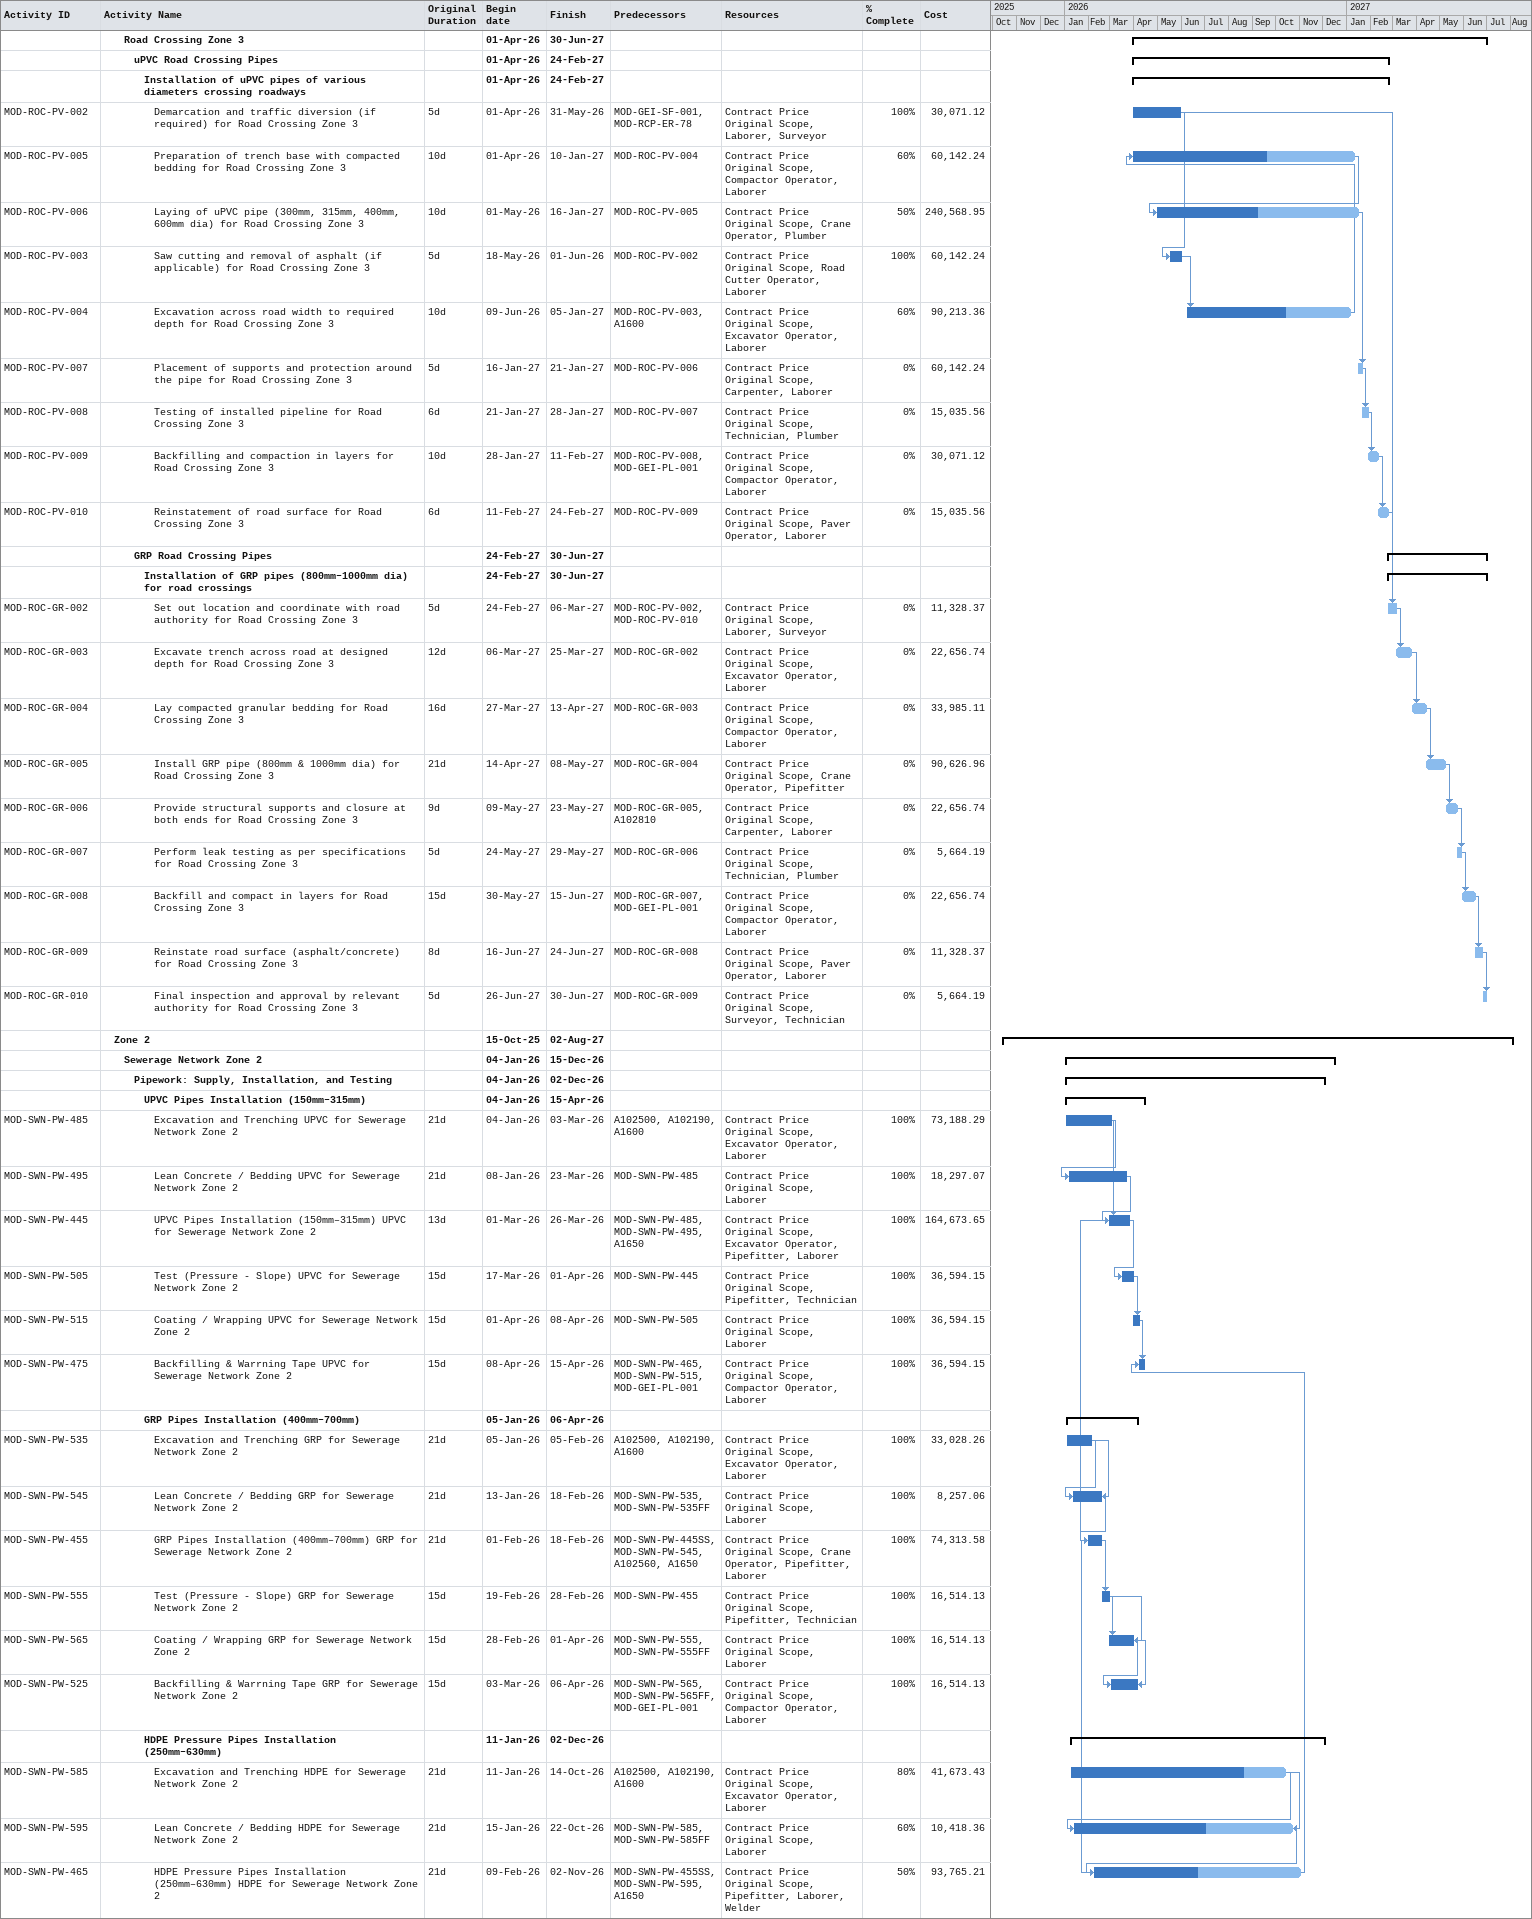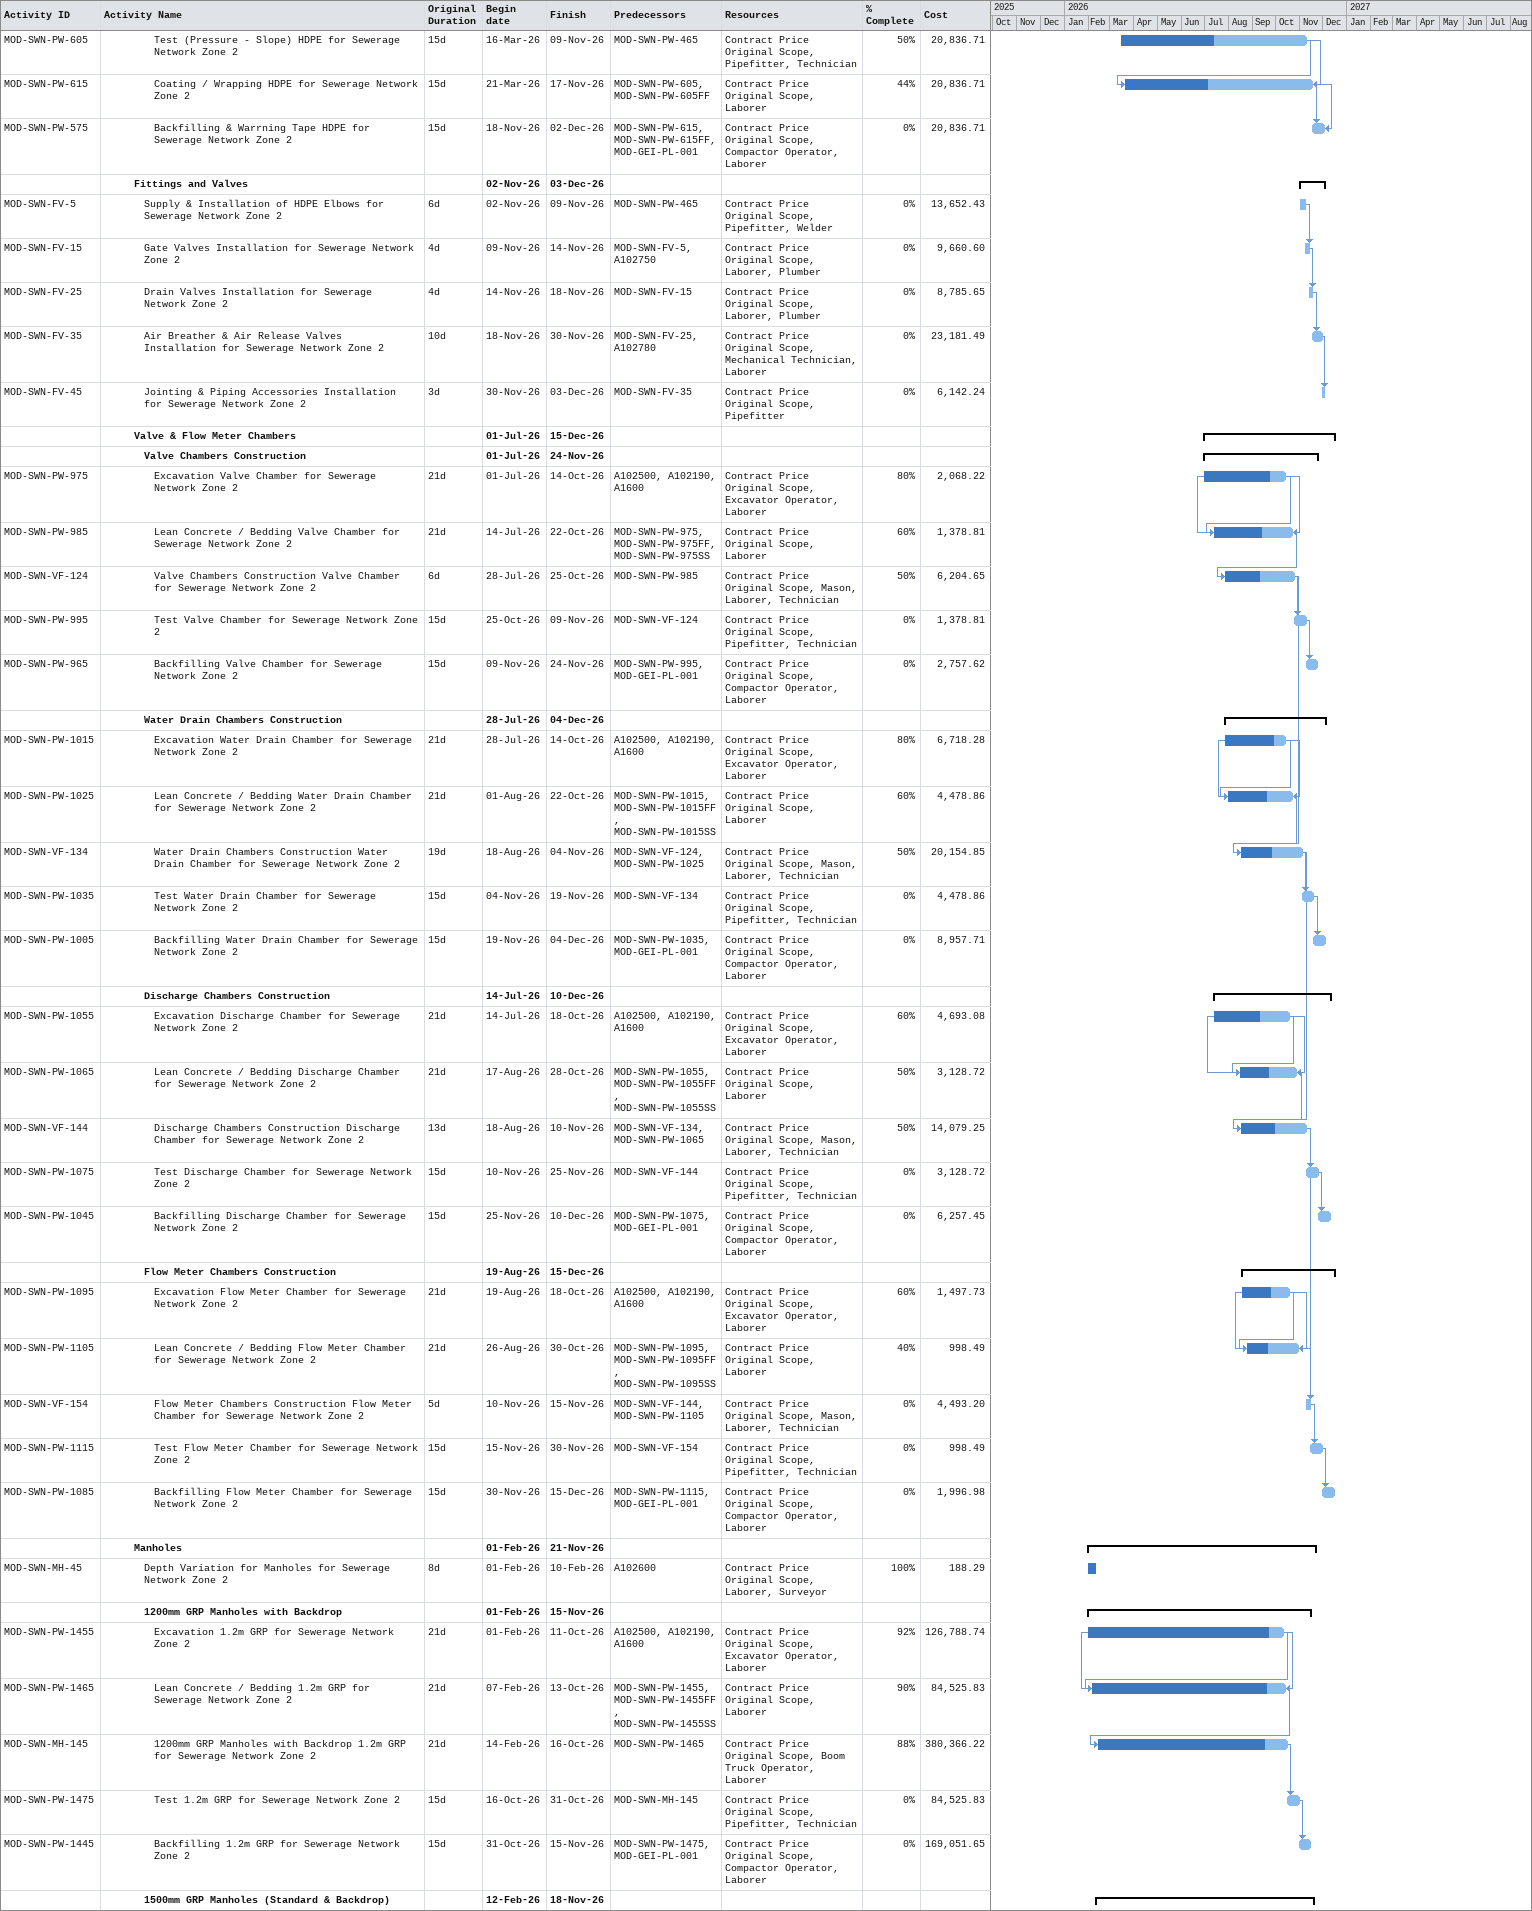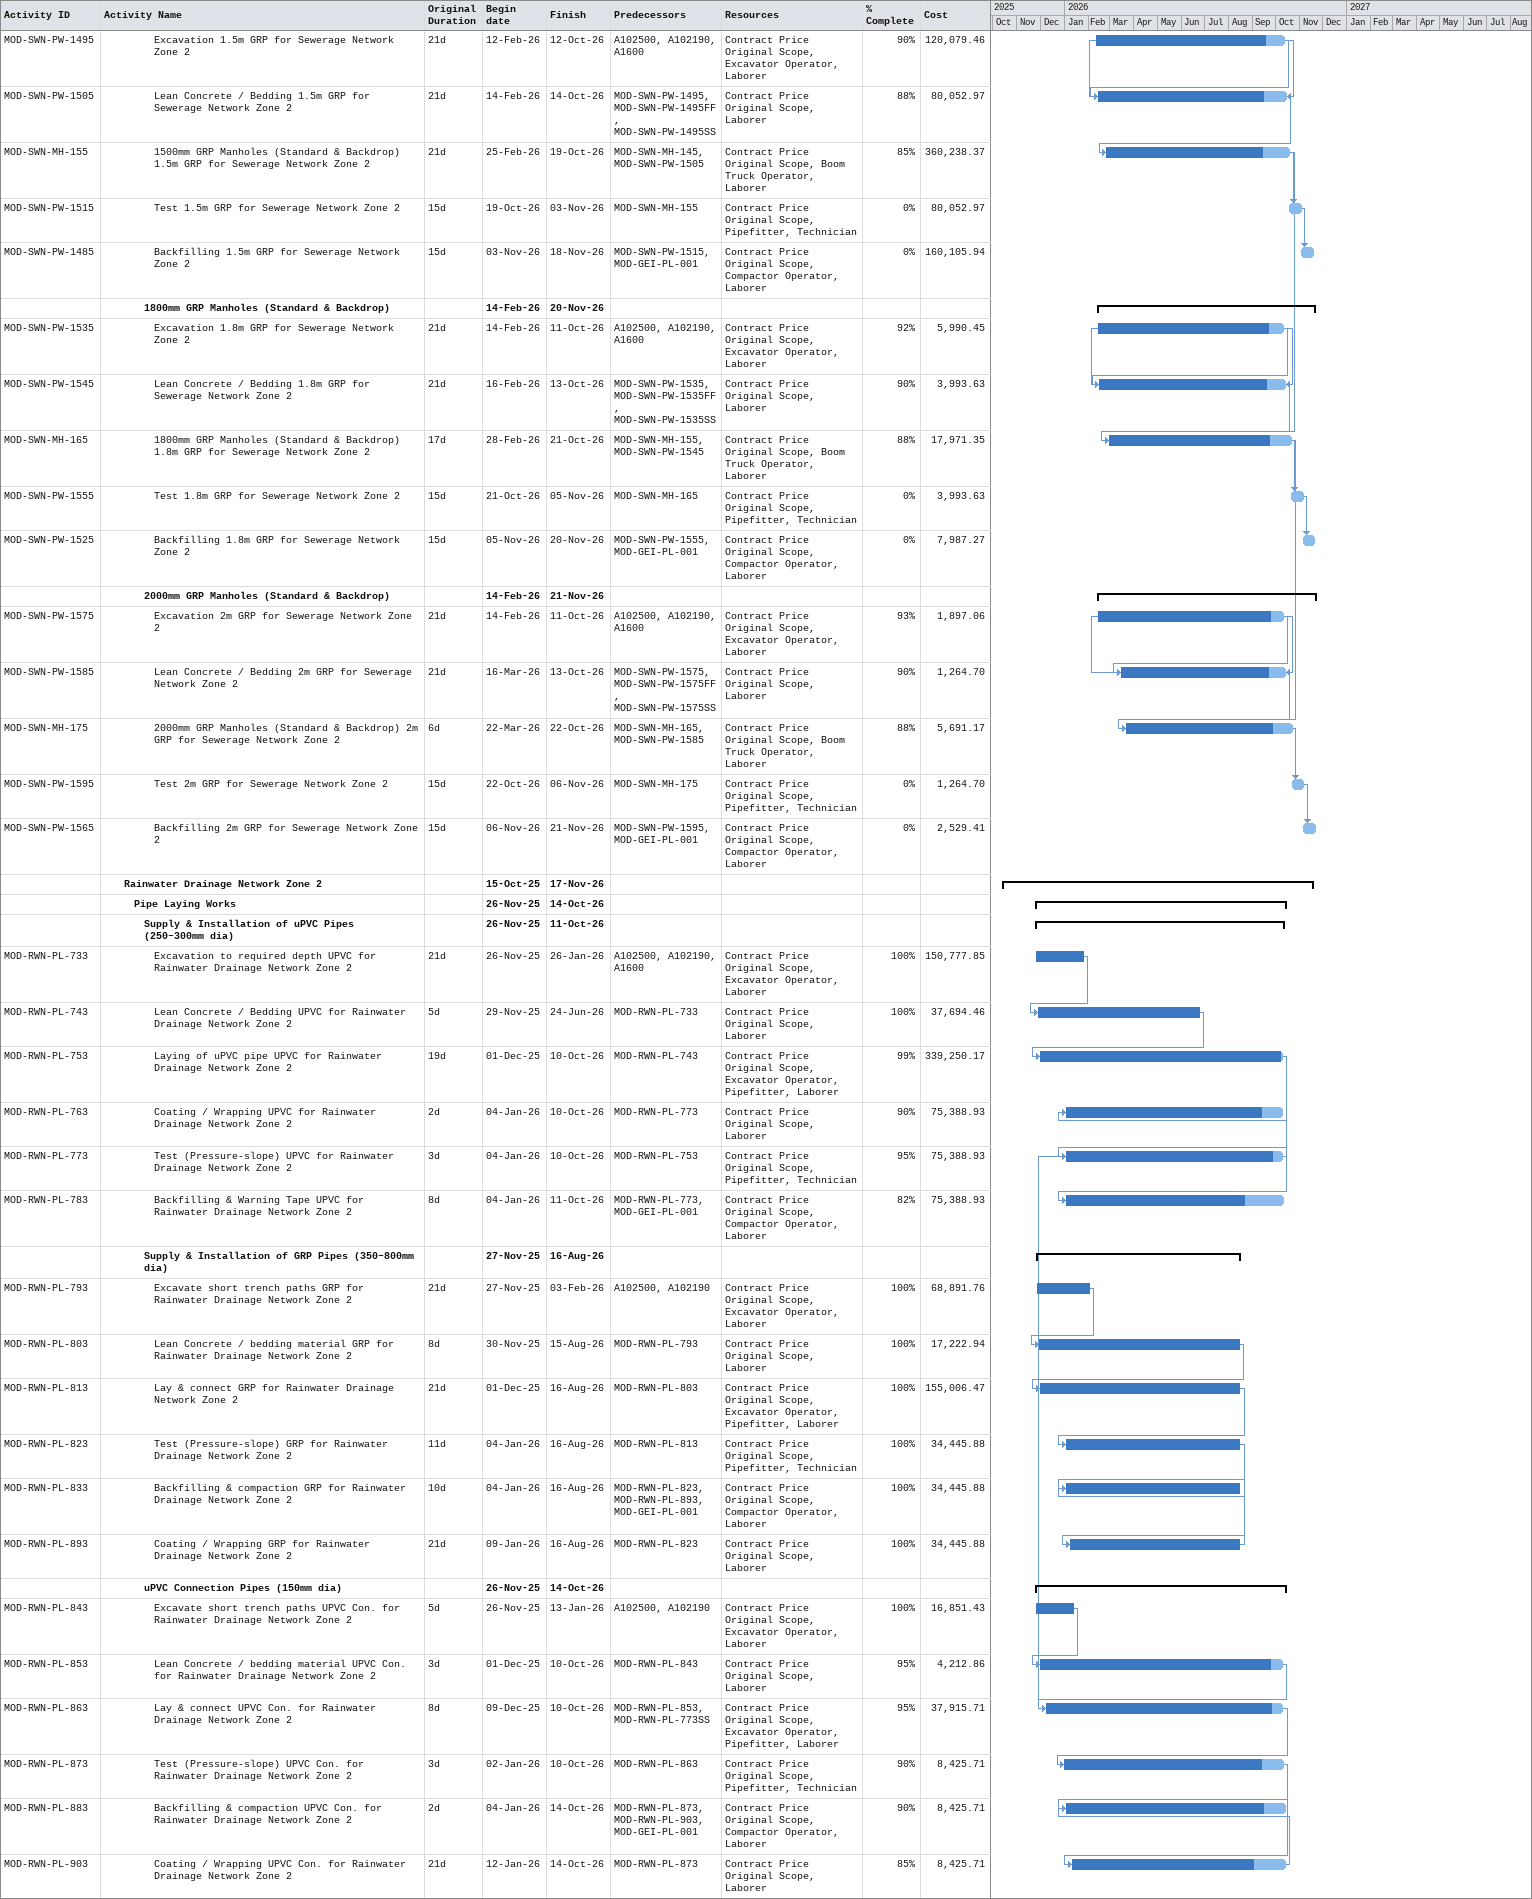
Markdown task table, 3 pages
| ID | Level | Task | Original duration | Start | Finish | Predecessors | Resources | % complete | Cost |
|---|---|---|---|---|---|---|---|---|---|
|  | 3 | **Road Crossing Zone 3** |  | 2026-04-01 | 2027-06-30 |  |  |  |  |
|  | 4 | **uPVC Road Crossing Pipes** |  | 2026-04-01 | 2027-02-24 |  |  |  |  |
|  | 5 | **Installation of uPVC pipes of various diameters crossing roadways** |  | 2026-04-01 | 2027-02-24 |  |  |  |  |
| MOD-ROC-PV-002 | 6 | Demarcation and traffic diversion (if required) for Road Crossing Zone 3 | 5d | 2026-04-01 | 2026-05-31 | MOD-GEI-SF-001, MOD-RCP-ER-78 | Contract Price Original Scope, Laborer, Surveyor | 100 | 30071.12 |
| MOD-ROC-PV-005 | 6 | Preparation of trench base with compacted bedding for Road Crossing Zone 3 | 10d | 2026-04-01 | 2027-01-10 | MOD-ROC-PV-004 | Contract Price Original Scope, Compactor Operator, Laborer | 60 | 60142.24 |
| MOD-ROC-PV-006 | 6 | Laying of uPVC pipe (300mm, 315mm, 400mm, 600mm dia) for Road Crossing Zone 3 | 10d | 2026-05-01 | 2027-01-16 | MOD-ROC-PV-005 | Contract Price Original Scope, Crane Operator, Plumber | 50 | 240568.95 |
| MOD-ROC-PV-003 | 6 | Saw cutting and removal of asphalt (if applicable) for Road Crossing Zone 3 | 5d | 2026-05-18 | 2026-06-01 | MOD-ROC-PV-002 | Contract Price Original Scope, Road Cutter Operator, Laborer | 100 | 60142.24 |
| MOD-ROC-PV-004 | 6 | Excavation across road width to required depth for Road Crossing Zone 3 | 10d | 2026-06-09 | 2027-01-05 | MOD-ROC-PV-003, A1600 | Contract Price Original Scope, Excavator Operator, Laborer | 60 | 90213.36 |
| MOD-ROC-PV-007 | 6 | Placement of supports and protection around the pipe for Road Crossing Zone 3 | 5d | 2027-01-16 | 2027-01-21 | MOD-ROC-PV-006 | Contract Price Original Scope, Carpenter, Laborer | 0 | 60142.24 |
| MOD-ROC-PV-008 | 6 | Testing of installed pipeline for Road Crossing Zone 3 | 6d | 2027-01-21 | 2027-01-28 | MOD-ROC-PV-007 | Contract Price Original Scope, Technician, Plumber | 0 | 15035.56 |
| MOD-ROC-PV-009 | 6 | Backfilling and compaction in layers for Road Crossing Zone 3 | 10d | 2027-01-28 | 2027-02-11 | MOD-ROC-PV-008, MOD-GEI-PL-001 | Contract Price Original Scope, Compactor Operator, Laborer | 0 | 30071.12 |
| MOD-ROC-PV-010 | 6 | Reinstatement of road surface for Road Crossing Zone 3 | 6d | 2027-02-11 | 2027-02-24 | MOD-ROC-PV-009 | Contract Price Original Scope, Paver Operator, Laborer | 0 | 15035.56 |
|  | 4 | **GRP Road Crossing Pipes** |  | 2027-02-24 | 2027-06-30 |  |  |  |  |
|  | 5 | **Installation of GRP pipes (800mm–1000mm dia) for road crossings** |  | 2027-02-24 | 2027-06-30 |  |  |  |  |
| MOD-ROC-GR-002 | 6 | Set out location and coordinate with road authority for Road Crossing Zone 3 | 5d | 2027-02-24 | 2027-03-06 | MOD-ROC-PV-002, MOD-ROC-PV-010 | Contract Price Original Scope, Laborer, Surveyor | 0 | 11328.37 |
| MOD-ROC-GR-003 | 6 | Excavate trench across road at designed depth for Road Crossing Zone 3 | 12d | 2027-03-06 | 2027-03-25 | MOD-ROC-GR-002 | Contract Price Original Scope, Excavator Operator, Laborer | 0 | 22656.74 |
| MOD-ROC-GR-004 | 6 | Lay compacted granular bedding for Road Crossing Zone 3 | 16d | 2027-03-27 | 2027-04-13 | MOD-ROC-GR-003 | Contract Price Original Scope, Compactor Operator, Laborer | 0 | 33985.11 |
| MOD-ROC-GR-005 | 6 | Install GRP pipe (800mm & 1000mm dia) for Road Crossing Zone 3 | 21d | 2027-04-14 | 2027-05-08 | MOD-ROC-GR-004 | Contract Price Original Scope, Crane Operator, Pipefitter | 0 | 90626.96 |
| MOD-ROC-GR-006 | 6 | Provide structural supports and closure at both ends for Road Crossing Zone 3 | 9d | 2027-05-09 | 2027-05-23 | MOD-ROC-GR-005, A102810 | Contract Price Original Scope, Carpenter, Laborer | 0 | 22656.74 |
| MOD-ROC-GR-007 | 6 | Perform leak testing as per specifications for Road Crossing Zone 3 | 5d | 2027-05-24 | 2027-05-29 | MOD-ROC-GR-006 | Contract Price Original Scope, Technician, Plumber | 0 | 5664.19 |
| MOD-ROC-GR-008 | 6 | Backfill and compact in layers for Road Crossing Zone 3 | 15d | 2027-05-30 | 2027-06-15 | MOD-ROC-GR-007, MOD-GEI-PL-001 | Contract Price Original Scope, Compactor Operator, Laborer | 0 | 22656.74 |
| MOD-ROC-GR-009 | 6 | Reinstate road surface (asphalt/concrete) for Road Crossing Zone 3 | 8d | 2027-06-16 | 2027-06-24 | MOD-ROC-GR-008 | Contract Price Original Scope, Paver Operator, Laborer | 0 | 11328.37 |
| MOD-ROC-GR-010 | 6 | Final inspection and approval by relevant authority for Road Crossing Zone 3 | 5d | 2027-06-26 | 2027-06-30 | MOD-ROC-GR-009 | Contract Price Original Scope, Surveyor, Technician | 0 | 5664.19 |
|  | 2 | **Zone 2** |  | 2025-10-15 | 2027-08-02 |  |  |  |  |
|  | 3 | **Sewerage Network Zone 2** |  | 2026-01-04 | 2026-12-15 |  |  |  |  |
|  | 4 | **Pipework: Supply, Installation, and Testing** |  | 2026-01-04 | 2026-12-02 |  |  |  |  |
|  | 5 | **UPVC Pipes Installation (150mm–315mm)** |  | 2026-01-04 | 2026-04-15 |  |  |  |  |
| MOD-SWN-PW-485 | 6 | Excavation and Trenching UPVC for Sewerage Network Zone 2 | 21d | 2026-01-04 | 2026-03-03 | A102500, A102190, A1600 | Contract Price Original Scope, Excavator Operator, Laborer | 100 | 73188.29 |
| MOD-SWN-PW-495 | 6 | Lean Concrete / Bedding UPVC for Sewerage Network Zone 2 | 21d | 2026-01-08 | 2026-03-23 | MOD-SWN-PW-485 | Contract Price Original Scope, Laborer | 100 | 18297.07 |
| MOD-SWN-PW-445 | 6 | UPVC Pipes Installation (150mm–315mm) UPVC for Sewerage Network Zone 2 | 13d | 2026-03-01 | 2026-03-26 | MOD-SWN-PW-485, MOD-SWN-PW-495, A1650 | Contract Price Original Scope, Excavator Operator, Pipefitter, Laborer | 100 | 164673.65 |
| MOD-SWN-PW-505 | 6 | Test (Pressure - Slope) UPVC for Sewerage Network Zone 2 | 15d | 2026-03-17 | 2026-04-01 | MOD-SWN-PW-445 | Contract Price Original Scope, Pipefitter, Technician | 100 | 36594.15 |
| MOD-SWN-PW-515 | 6 | Coating / Wrapping UPVC for Sewerage Network Zone 2 | 15d | 2026-04-01 | 2026-04-08 | MOD-SWN-PW-505 | Contract Price Original Scope, Laborer | 100 | 36594.15 |
| MOD-SWN-PW-475 | 6 | Backfilling & Warrning Tape UPVC for Sewerage Network Zone 2 | 15d | 2026-04-08 | 2026-04-15 | MOD-SWN-PW-465, MOD-SWN-PW-515, MOD-GEI-PL-001 | Contract Price Original Scope, Compactor Operator, Laborer | 100 | 36594.15 |
|  | 5 | **GRP Pipes Installation (400mm–700mm)** |  | 2026-01-05 | 2026-04-06 |  |  |  |  |
| MOD-SWN-PW-535 | 6 | Excavation and Trenching GRP for Sewerage Network Zone 2 | 21d | 2026-01-05 | 2026-02-05 | A102500, A102190, A1600 | Contract Price Original Scope, Excavator Operator, Laborer | 100 | 33028.26 |
| MOD-SWN-PW-545 | 6 | Lean Concrete / Bedding GRP for Sewerage Network Zone 2 | 21d | 2026-01-13 | 2026-02-18 | MOD-SWN-PW-535, MOD-SWN-PW-535FF | Contract Price Original Scope, Laborer | 100 | 8257.06 |
| MOD-SWN-PW-455 | 6 | GRP Pipes Installation (400mm–700mm) GRP for Sewerage Network Zone 2 | 21d | 2026-02-01 | 2026-02-18 | MOD-SWN-PW-445SS, MOD-SWN-PW-545, A102560, A1650 | Contract Price Original Scope, Crane Operator, Pipefitter, Laborer | 100 | 74313.58 |
| MOD-SWN-PW-555 | 6 | Test (Pressure - Slope) GRP for Sewerage Network Zone 2 | 15d | 2026-02-19 | 2026-02-28 | MOD-SWN-PW-455 | Contract Price Original Scope, Pipefitter, Technician | 100 | 16514.13 |
| MOD-SWN-PW-565 | 6 | Coating / Wrapping GRP for Sewerage Network Zone 2 | 15d | 2026-02-28 | 2026-04-01 | MOD-SWN-PW-555, MOD-SWN-PW-555FF | Contract Price Original Scope, Laborer | 100 | 16514.13 |
| MOD-SWN-PW-525 | 6 | Backfilling & Warrning Tape GRP for Sewerage Network Zone 2 | 15d | 2026-03-03 | 2026-04-06 | MOD-SWN-PW-565, MOD-SWN-PW-565FF, MOD-GEI-PL-001 | Contract Price Original Scope, Compactor Operator, Laborer | 100 | 16514.13 |
|  | 5 | **HDPE Pressure Pipes Installation (250mm–630mm)** |  | 2026-01-11 | 2026-12-02 |  |  |  |  |
| MOD-SWN-PW-585 | 6 | Excavation and Trenching HDPE for Sewerage Network Zone 2 | 21d | 2026-01-11 | 2026-10-14 | A102500, A102190, A1600 | Contract Price Original Scope, Excavator Operator, Laborer | 80 | 41673.43 |
| MOD-SWN-PW-595 | 6 | Lean Concrete / Bedding HDPE for Sewerage Network Zone 2 | 21d | 2026-01-15 | 2026-10-22 | MOD-SWN-PW-585, MOD-SWN-PW-585FF | Contract Price Original Scope, Laborer | 60 | 10418.36 |
| MOD-SWN-PW-465 | 6 | HDPE Pressure Pipes Installation (250mm–630mm) HDPE for Sewerage Network Zone 2 | 21d | 2026-02-09 | 2026-11-02 | MOD-SWN-PW-455SS, MOD-SWN-PW-595, A1650 | Contract Price Original Scope, Pipefitter, Laborer, Welder | 50 | 93765.21 |
| MOD-SWN-PW-605 | 6 | Test (Pressure - Slope) HDPE for Sewerage Network Zone 2 | 15d | 2026-03-16 | 2026-11-09 | MOD-SWN-PW-465 | Contract Price Original Scope, Pipefitter, Technician | 50 | 20836.71 |
| MOD-SWN-PW-615 | 6 | Coating / Wrapping HDPE for Sewerage Network Zone 2 | 15d | 2026-03-21 | 2026-11-17 | MOD-SWN-PW-605, MOD-SWN-PW-605FF | Contract Price Original Scope, Laborer | 44 | 20836.71 |
| MOD-SWN-PW-575 | 6 | Backfilling & Warrning Tape HDPE for Sewerage Network Zone 2 | 15d | 2026-11-18 | 2026-12-02 | MOD-SWN-PW-615, MOD-SWN-PW-615FF, MOD-GEI-PL-001 | Contract Price Original Scope, Compactor Operator, Laborer | 0 | 20836.71 |
|  | 4 | **Fittings and Valves** |  | 2026-11-02 | 2026-12-03 |  |  |  |  |
| MOD-SWN-FV-5 | 5 | Supply & Installation of HDPE Elbows for Sewerage Network Zone 2 | 6d | 2026-11-02 | 2026-11-09 | MOD-SWN-PW-465 | Contract Price Original Scope, Pipefitter, Welder | 0 | 13652.43 |
| MOD-SWN-FV-15 | 5 | Gate Valves Installation for Sewerage Network Zone 2 | 4d | 2026-11-09 | 2026-11-14 | MOD-SWN-FV-5, A102750 | Contract Price Original Scope, Laborer, Plumber | 0 | 9660.60 |
| MOD-SWN-FV-25 | 5 | Drain Valves Installation for Sewerage Network Zone 2 | 4d | 2026-11-14 | 2026-11-18 | MOD-SWN-FV-15 | Contract Price Original Scope, Laborer, Plumber | 0 | 8785.65 |
| MOD-SWN-FV-35 | 5 | Air Breather & Air Release Valves Installation for Sewerage Network Zone 2 | 10d | 2026-11-18 | 2026-11-30 | MOD-SWN-FV-25, A102780 | Contract Price Original Scope, Mechanical Technician, Laborer | 0 | 23181.49 |
| MOD-SWN-FV-45 | 5 | Jointing & Piping Accessories Installation for Sewerage Network Zone 2 | 3d | 2026-11-30 | 2026-12-03 | MOD-SWN-FV-35 | Contract Price Original Scope, Pipefitter | 0 | 6142.24 |
|  | 4 | **Valve & Flow Meter Chambers** |  | 2026-07-01 | 2026-12-15 |  |  |  |  |
|  | 5 | **Valve Chambers Construction** |  | 2026-07-01 | 2026-11-24 |  |  |  |  |
| MOD-SWN-PW-975 | 6 | Excavation Valve Chamber for Sewerage Network Zone 2 | 21d | 2026-07-01 | 2026-10-14 | A102500, A102190, A1600 | Contract Price Original Scope, Excavator Operator, Laborer | 80 | 2068.22 |
| MOD-SWN-PW-985 | 6 | Lean Concrete / Bedding Valve Chamber for Sewerage Network Zone 2 | 21d | 2026-07-14 | 2026-10-22 | MOD-SWN-PW-975, MOD-SWN-PW-975FF, MOD-SWN-PW-975SS | Contract Price Original Scope, Laborer | 60 | 1378.81 |
| MOD-SWN-VF-124 | 6 | Valve Chambers Construction Valve Chamber for Sewerage Network Zone 2 | 6d | 2026-07-28 | 2026-10-25 | MOD-SWN-PW-985 | Contract Price Original Scope, Mason, Laborer, Technician | 50 | 6204.65 |
| MOD-SWN-PW-995 | 6 | Test Valve Chamber for Sewerage Network Zone 2 | 15d | 2026-10-25 | 2026-11-09 | MOD-SWN-VF-124 | Contract Price Original Scope, Pipefitter, Technician | 0 | 1378.81 |
| MOD-SWN-PW-965 | 6 | Backfilling Valve Chamber for Sewerage Network Zone 2 | 15d | 2026-11-09 | 2026-11-24 | MOD-SWN-PW-995, MOD-GEI-PL-001 | Contract Price Original Scope, Compactor Operator, Laborer | 0 | 2757.62 |
|  | 5 | **Water Drain Chambers Construction** |  | 2026-07-28 | 2026-12-04 |  |  |  |  |
| MOD-SWN-PW-1015 | 6 | Excavation Water Drain Chamber for Sewerage Network Zone 2 | 21d | 2026-07-28 | 2026-10-14 | A102500, A102190, A1600 | Contract Price Original Scope, Excavator Operator, Laborer | 80 | 6718.28 |
| MOD-SWN-PW-1025 | 6 | Lean Concrete / Bedding Water Drain Chamber for Sewerage Network Zone 2 | 21d | 2026-08-01 | 2026-10-22 | MOD-SWN-PW-1015, MOD-SWN-PW-1015FF, MOD-SWN-PW-1015SS | Contract Price Original Scope, Laborer | 60 | 4478.86 |
| MOD-SWN-VF-134 | 6 | Water Drain Chambers Construction Water Drain Chamber for Sewerage Network Zone 2 | 19d | 2026-08-18 | 2026-11-04 | MOD-SWN-VF-124, MOD-SWN-PW-1025 | Contract Price Original Scope, Mason, Laborer, Technician | 50 | 20154.85 |
| MOD-SWN-PW-1035 | 6 | Test Water Drain Chamber for Sewerage Network Zone 2 | 15d | 2026-11-04 | 2026-11-19 | MOD-SWN-VF-134 | Contract Price Original Scope, Pipefitter, Technician | 0 | 4478.86 |
| MOD-SWN-PW-1005 | 6 | Backfilling Water Drain Chamber for Sewerage Network Zone 2 | 15d | 2026-11-19 | 2026-12-04 | MOD-SWN-PW-1035, MOD-GEI-PL-001 | Contract Price Original Scope, Compactor Operator, Laborer | 0 | 8957.71 |
|  | 5 | **Discharge Chambers Construction** |  | 2026-07-14 | 2026-12-10 |  |  |  |  |
| MOD-SWN-PW-1055 | 6 | Excavation Discharge Chamber for Sewerage Network Zone 2 | 21d | 2026-07-14 | 2026-10-18 | A102500, A102190, A1600 | Contract Price Original Scope, Excavator Operator, Laborer | 60 | 4693.08 |
| MOD-SWN-PW-1065 | 6 | Lean Concrete / Bedding Discharge Chamber for Sewerage Network Zone 2 | 21d | 2026-08-17 | 2026-10-28 | MOD-SWN-PW-1055, MOD-SWN-PW-1055FF, MOD-SWN-PW-1055SS | Contract Price Original Scope, Laborer | 50 | 3128.72 |
| MOD-SWN-VF-144 | 6 | Discharge Chambers Construction Discharge Chamber for Sewerage Network Zone 2 | 13d | 2026-08-18 | 2026-11-10 | MOD-SWN-VF-134, MOD-SWN-PW-1065 | Contract Price Original Scope, Mason, Laborer, Technician | 50 | 14079.25 |
| MOD-SWN-PW-1075 | 6 | Test Discharge Chamber for Sewerage Network Zone 2 | 15d | 2026-11-10 | 2026-11-25 | MOD-SWN-VF-144 | Contract Price Original Scope, Pipefitter, Technician | 0 | 3128.72 |
| MOD-SWN-PW-1045 | 6 | Backfilling Discharge Chamber for Sewerage Network Zone 2 | 15d | 2026-11-25 | 2026-12-10 | MOD-SWN-PW-1075, MOD-GEI-PL-001 | Contract Price Original Scope, Compactor Operator, Laborer | 0 | 6257.45 |
|  | 5 | **Flow Meter Chambers Construction** |  | 2026-08-19 | 2026-12-15 |  |  |  |  |
| MOD-SWN-PW-1095 | 6 | Excavation Flow Meter Chamber for Sewerage Network Zone 2 | 21d | 2026-08-19 | 2026-10-18 | A102500, A102190, A1600 | Contract Price Original Scope, Excavator Operator, Laborer | 60 | 1497.73 |
| MOD-SWN-PW-1105 | 6 | Lean Concrete / Bedding Flow Meter Chamber for Sewerage Network Zone 2 | 21d | 2026-08-26 | 2026-10-30 | MOD-SWN-PW-1095, MOD-SWN-PW-1095FF, MOD-SWN-PW-1095SS | Contract Price Original Scope, Laborer | 40 | 998.49 |
| MOD-SWN-VF-154 | 6 | Flow Meter Chambers Construction Flow Meter Chamber for Sewerage Network Zone 2 | 5d | 2026-11-10 | 2026-11-15 | MOD-SWN-VF-144, MOD-SWN-PW-1105 | Contract Price Original Scope, Mason, Laborer, Technician | 0 | 4493.20 |
| MOD-SWN-PW-1115 | 6 | Test Flow Meter Chamber for Sewerage Network Zone 2 | 15d | 2026-11-15 | 2026-11-30 | MOD-SWN-VF-154 | Contract Price Original Scope, Pipefitter, Technician | 0 | 998.49 |
| MOD-SWN-PW-1085 | 6 | Backfilling Flow Meter Chamber for Sewerage Network Zone 2 | 15d | 2026-11-30 | 2026-12-15 | MOD-SWN-PW-1115, MOD-GEI-PL-001 | Contract Price Original Scope, Compactor Operator, Laborer | 0 | 1996.98 |
|  | 4 | **Manholes** |  | 2026-02-01 | 2026-11-21 |  |  |  |  |
| MOD-SWN-MH-45 | 5 | Depth Variation for Manholes for Sewerage Network Zone 2 | 8d | 2026-02-01 | 2026-02-10 | A102600 | Contract Price Original Scope, Laborer, Surveyor | 100 | 188.29 |
|  | 5 | **1200mm GRP Manholes with Backdrop** |  | 2026-02-01 | 2026-11-15 |  |  |  |  |
| MOD-SWN-PW-1455 | 6 | Excavation 1.2m GRP for Sewerage Network Zone 2 | 21d | 2026-02-01 | 2026-10-11 | A102500, A102190, A1600 | Contract Price Original Scope, Excavator Operator, Laborer | 92 | 126788.74 |
| MOD-SWN-PW-1465 | 6 | Lean Concrete / Bedding 1.2m GRP for Sewerage Network Zone 2 | 21d | 2026-02-07 | 2026-10-13 | MOD-SWN-PW-1455, MOD-SWN-PW-1455FF, MOD-SWN-PW-1455SS | Contract Price Original Scope, Laborer | 90 | 84525.83 |
| MOD-SWN-MH-145 | 6 | 1200mm GRP Manholes with Backdrop 1.2m GRP for Sewerage Network Zone 2 | 21d | 2026-02-14 | 2026-10-16 | MOD-SWN-PW-1465 | Contract Price Original Scope, Boom Truck Operator, Laborer | 88 | 380366.22 |
| MOD-SWN-PW-1475 | 6 | Test 1.2m GRP for Sewerage Network Zone 2 | 15d | 2026-10-16 | 2026-10-31 | MOD-SWN-MH-145 | Contract Price Original Scope, Pipefitter, Technician | 0 | 84525.83 |
| MOD-SWN-PW-1445 | 6 | Backfilling 1.2m GRP for Sewerage Network Zone 2 | 15d | 2026-10-31 | 2026-11-15 | MOD-SWN-PW-1475, MOD-GEI-PL-001 | Contract Price Original Scope, Compactor Operator, Laborer | 0 | 169051.65 |
|  | 5 | **1500mm GRP Manholes (Standard & Backdrop)** |  | 2026-02-12 | 2026-11-18 |  |  |  |  |
| MOD-SWN-PW-1495 | 6 | Excavation 1.5m GRP for Sewerage Network Zone 2 | 21d | 2026-02-12 | 2026-10-12 | A102500, A102190, A1600 | Contract Price Original Scope, Excavator Operator, Laborer | 90 | 120079.46 |
| MOD-SWN-PW-1505 | 6 | Lean Concrete / Bedding 1.5m GRP for Sewerage Network Zone 2 | 21d | 2026-02-14 | 2026-10-14 | MOD-SWN-PW-1495, MOD-SWN-PW-1495FF, MOD-SWN-PW-1495SS | Contract Price Original Scope, Laborer | 88 | 80052.97 |
| MOD-SWN-MH-155 | 6 | 1500mm GRP Manholes (Standard & Backdrop) 1.5m GRP for Sewerage Network Zone 2 | 21d | 2026-02-25 | 2026-10-19 | MOD-SWN-MH-145, MOD-SWN-PW-1505 | Contract Price Original Scope, Boom Truck Operator, Laborer | 85 | 360238.37 |
| MOD-SWN-PW-1515 | 6 | Test 1.5m GRP for Sewerage Network Zone 2 | 15d | 2026-10-19 | 2026-11-03 | MOD-SWN-MH-155 | Contract Price Original Scope, Pipefitter, Technician | 0 | 80052.97 |
| MOD-SWN-PW-1485 | 6 | Backfilling 1.5m GRP for Sewerage Network Zone 2 | 15d | 2026-11-03 | 2026-11-18 | MOD-SWN-PW-1515, MOD-GEI-PL-001 | Contract Price Original Scope, Compactor Operator, Laborer | 0 | 160105.94 |
|  | 5 | **1800mm GRP Manholes (Standard & Backdrop)** |  | 2026-02-14 | 2026-11-20 |  |  |  |  |
| MOD-SWN-PW-1535 | 6 | Excavation 1.8m GRP for Sewerage Network Zone 2 | 21d | 2026-02-14 | 2026-10-11 | A102500, A102190, A1600 | Contract Price Original Scope, Excavator Operator, Laborer | 92 | 5990.45 |
| MOD-SWN-PW-1545 | 6 | Lean Concrete / Bedding 1.8m GRP for Sewerage Network Zone 2 | 21d | 2026-02-16 | 2026-10-13 | MOD-SWN-PW-1535, MOD-SWN-PW-1535FF, MOD-SWN-PW-1535SS | Contract Price Original Scope, Laborer | 90 | 3993.63 |
| MOD-SWN-MH-165 | 6 | 1800mm GRP Manholes (Standard & Backdrop) 1.8m GRP for Sewerage Network Zone 2 | 17d | 2026-02-28 | 2026-10-21 | MOD-SWN-MH-155, MOD-SWN-PW-1545 | Contract Price Original Scope, Boom Truck Operator, Laborer | 88 | 17971.35 |
| MOD-SWN-PW-1555 | 6 | Test 1.8m GRP for Sewerage Network Zone 2 | 15d | 2026-10-21 | 2026-11-05 | MOD-SWN-MH-165 | Contract Price Original Scope, Pipefitter, Technician | 0 | 3993.63 |
| MOD-SWN-PW-1525 | 6 | Backfilling 1.8m GRP for Sewerage Network Zone 2 | 15d | 2026-11-05 | 2026-11-20 | MOD-SWN-PW-1555, MOD-GEI-PL-001 | Contract Price Original Scope, Compactor Operator, Laborer | 0 | 7987.27 |
|  | 5 | **2000mm GRP Manholes (Standard & Backdrop)** |  | 2026-02-14 | 2026-11-21 |  |  |  |  |
| MOD-SWN-PW-1575 | 6 | Excavation 2m GRP for Sewerage Network Zone 2 | 21d | 2026-02-14 | 2026-10-11 | A102500, A102190, A1600 | Contract Price Original Scope, Excavator Operator, Laborer | 93 | 1897.06 |
| MOD-SWN-PW-1585 | 6 | Lean Concrete / Bedding 2m GRP for Sewerage Network Zone 2 | 21d | 2026-03-16 | 2026-10-13 | MOD-SWN-PW-1575, MOD-SWN-PW-1575FF, MOD-SWN-PW-1575SS | Contract Price Original Scope, Laborer | 90 | 1264.70 |
| MOD-SWN-MH-175 | 6 | 2000mm GRP Manholes (Standard & Backdrop) 2m GRP for Sewerage Network Zone 2 | 6d | 2026-03-22 | 2026-10-22 | MOD-SWN-MH-165, MOD-SWN-PW-1585 | Contract Price Original Scope, Boom Truck Operator, Laborer | 88 | 5691.17 |
| MOD-SWN-PW-1595 | 6 | Test 2m GRP for Sewerage Network Zone 2 | 15d | 2026-10-22 | 2026-11-06 | MOD-SWN-MH-175 | Contract Price Original Scope, Pipefitter, Technician | 0 | 1264.70 |
| MOD-SWN-PW-1565 | 6 | Backfilling 2m GRP for Sewerage Network Zone 2 | 15d | 2026-11-06 | 2026-11-21 | MOD-SWN-PW-1595, MOD-GEI-PL-001 | Contract Price Original Scope, Compactor Operator, Laborer | 0 | 2529.41 |
|  | 3 | **Rainwater Drainage Network Zone 2** |  | 2025-10-15 | 2026-11-17 |  |  |  |  |
|  | 4 | **Pipe Laying Works** |  | 2025-11-26 | 2026-10-14 |  |  |  |  |
|  | 5 | **Supply & Installation of uPVC Pipes (250–300mm dia)** |  | 2025-11-26 | 2026-10-11 |  |  |  |  |
| MOD-RWN-PL-733 | 6 | Excavation to required depth UPVC for Rainwater Drainage Network Zone 2 | 21d | 2025-11-26 | 2026-01-26 | A102500, A102190, A1600 | Contract Price Original Scope, Excavator Operator, Laborer | 100 | 150777.85 |
| MOD-RWN-PL-743 | 6 | Lean Concrete / Bedding UPVC for Rainwater Drainage Network Zone 2 | 5d | 2025-11-29 | 2026-06-24 | MOD-RWN-PL-733 | Contract Price Original Scope, Laborer | 100 | 37694.46 |
| MOD-RWN-PL-753 | 6 | Laying of uPVC pipe UPVC for Rainwater Drainage Network Zone 2 | 19d | 2025-12-01 | 2026-10-10 | MOD-RWN-PL-743 | Contract Price Original Scope, Excavator Operator, Pipefitter, Laborer | 99 | 339250.17 |
| MOD-RWN-PL-763 | 6 | Coating / Wrapping UPVC for Rainwater Drainage Network Zone 2 | 2d | 2026-01-04 | 2026-10-10 | MOD-RWN-PL-773 | Contract Price Original Scope, Laborer | 90 | 75388.93 |
| MOD-RWN-PL-773 | 6 | Test (Pressure-slope) UPVC for Rainwater Drainage Network Zone 2 | 3d | 2026-01-04 | 2026-10-10 | MOD-RWN-PL-753 | Contract Price Original Scope, Pipefitter, Technician | 95 | 75388.93 |
| MOD-RWN-PL-783 | 6 | Backfilling & Warning Tape UPVC for Rainwater Drainage Network Zone 2 | 8d | 2026-01-04 | 2026-10-11 | MOD-RWN-PL-773, MOD-GEI-PL-001 | Contract Price Original Scope, Compactor Operator, Laborer | 82 | 75388.93 |
|  | 5 | **Supply & Installation of GRP Pipes (350–800mm dia)** |  | 2025-11-27 | 2026-08-16 |  |  |  |  |
| MOD-RWN-PL-793 | 6 | Excavate short trench paths GRP for Rainwater Drainage Network Zone 2 | 21d | 2025-11-27 | 2026-02-03 | A102500, A102190 | Contract Price Original Scope, Excavator Operator, Laborer | 100 | 68891.76 |
| MOD-RWN-PL-803 | 6 | Lean Concrete / bedding material GRP for Rainwater Drainage Network Zone 2 | 8d | 2025-11-30 | 2026-08-15 | MOD-RWN-PL-793 | Contract Price Original Scope, Laborer | 100 | 17222.94 |
| MOD-RWN-PL-813 | 6 | Lay & connect GRP for Rainwater Drainage Network Zone 2 | 21d | 2025-12-01 | 2026-08-16 | MOD-RWN-PL-803 | Contract Price Original Scope, Excavator Operator, Pipefitter, Laborer | 100 | 155006.47 |
| MOD-RWN-PL-823 | 6 | Test (Pressure-slope) GRP for Rainwater Drainage Network Zone 2 | 11d | 2026-01-04 | 2026-08-16 | MOD-RWN-PL-813 | Contract Price Original Scope, Pipefitter, Technician | 100 | 34445.88 |
| MOD-RWN-PL-833 | 6 | Backfilling & compaction GRP for Rainwater Drainage Network Zone 2 | 10d | 2026-01-04 | 2026-08-16 | MOD-RWN-PL-823, MOD-RWN-PL-893, MOD-GEI-PL-001 | Contract Price Original Scope, Compactor Operator, Laborer | 100 | 34445.88 |
| MOD-RWN-PL-893 | 6 | Coating / Wrapping GRP for Rainwater Drainage Network Zone 2 | 21d | 2026-01-09 | 2026-08-16 | MOD-RWN-PL-823 | Contract Price Original Scope, Laborer | 100 | 34445.88 |
|  | 5 | **uPVC Connection Pipes (150mm dia)** |  | 2025-11-26 | 2026-10-14 |  |  |  |  |
| MOD-RWN-PL-843 | 6 | Excavate short trench paths UPVC Con. for Rainwater Drainage Network Zone 2 | 5d | 2025-11-26 | 2026-01-13 | A102500, A102190 | Contract Price Original Scope, Excavator Operator, Laborer | 100 | 16851.43 |
| MOD-RWN-PL-853 | 6 | Lean Concrete / bedding material UPVC Con. for Rainwater Drainage Network Zone 2 | 3d | 2025-12-01 | 2026-10-10 | MOD-RWN-PL-843 | Contract Price Original Scope, Laborer | 95 | 4212.86 |
| MOD-RWN-PL-863 | 6 | Lay & connect UPVC Con. for Rainwater Drainage Network Zone 2 | 8d | 2025-12-09 | 2026-10-10 | MOD-RWN-PL-853, MOD-RWN-PL-773SS | Contract Price Original Scope, Excavator Operator, Pipefitter, Laborer | 95 | 37915.71 |
| MOD-RWN-PL-873 | 6 | Test (Pressure-slope) UPVC Con. for Rainwater Drainage Network Zone 2 | 3d | 2026-01-02 | 2026-10-10 | MOD-RWN-PL-863 | Contract Price Original Scope, Pipefitter, Technician | 90 | 8425.71 |
| MOD-RWN-PL-883 | 6 | Backfilling & compaction UPVC Con. for Rainwater Drainage Network Zone 2 | 2d | 2026-01-04 | 2026-10-14 | MOD-RWN-PL-873, MOD-RWN-PL-903, MOD-GEI-PL-001 | Contract Price Original Scope, Compactor Operator, Laborer | 90 | 8425.71 |
| MOD-RWN-PL-903 | 6 | Coating / Wrapping UPVC Con. for Rainwater Drainage Network Zone 2 | 21d | 2026-01-12 | 2026-10-14 | MOD-RWN-PL-873 | Contract Price Original Scope, Laborer | 85 | 8425.71 |
